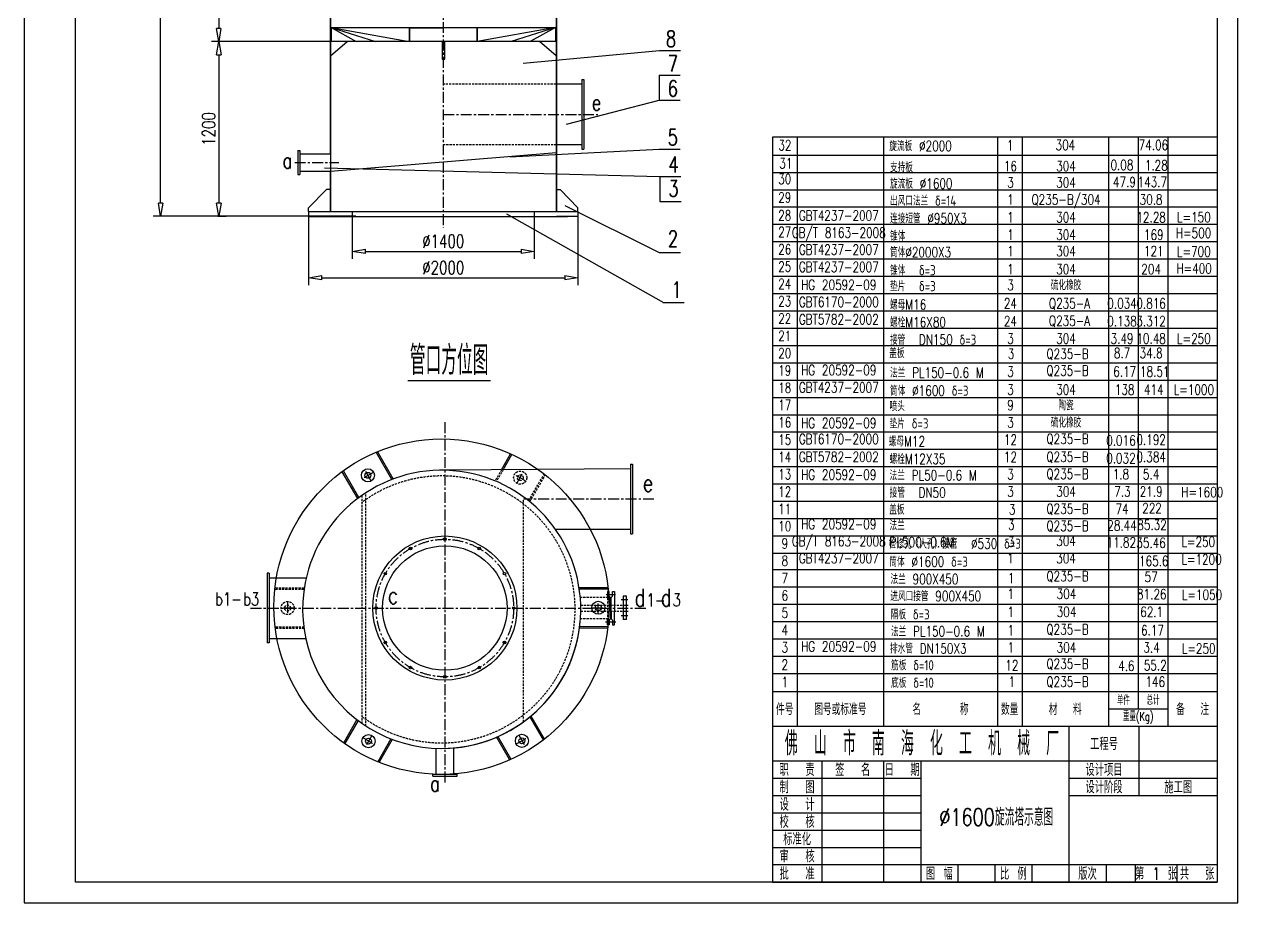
# Model space of a CAD drawing. Header units: inches. Extents: x -49906 to 274435, y 31852 to 49661.
# Drawn here: x 98878 to 107214, y 32415 to 38449 of the extents above; entities that cross this region are included whole.
import ezdxf
from ezdxf.enums import TextEntityAlignment as Align

# ---------------------------------------------------------------- set-up
doc = ezdxf.new("R2010")
doc.units = ezdxf.units.IN
doc.header["$LTSCALE"] = 60
doc.header["$MEASUREMENT"] = 0
doc.linetypes.add('CENTER', pattern=[2, 1.25, -0.25, 0.25, -0.25])
doc.linetypes.add('HIDDEN', pattern=[0.375, 0.25, -0.125])
for name, color, linetype in [('2', 2, 'Continuous'), ('cen', 1, 'CENTER'), ('图层1', 2, 'HIDDEN'), ('文字', 3, 'Continuous'), ('细实线', 7, 'Continuous')]:
    doc.layers.add(name, color=color, linetype=linetype)
doc.layers.add('粗实线', color=7, linetype='Continuous', lineweight=30)
doc.styles.get("Standard").update_dxf_attribs({"font": 'txt.shx', "width": 0.75, "bigfont": 'hztxt.shx'})
doc.styles.add('中文', font='txt.shx', dxfattribs={"width": 0.75, "bigfont": 'gbcbig.shx'})
doc.dimstyles.new('ST1-1', dxfattribs={"dimtxt": 90, "dimasz": 90, "dimexe": 50, "dimexo": 0, "dimgap": 25, "dimtad": 1, "dimtxsty": 'Standard', "dimblk": 'CLOSEDBLANK', "dimcen": 3, "dimadec": 0, "dimazin": 0, "dimtfac": 1, "dimtmove": 0, "dimatfit": 3, "dimfxl": 1, "dimarcsym": 1})

# ---------------------------------------------------------------- blocks, each defined once
blk = doc.blocks.new('_CLOSEDBLANK')
at = {"color": 0, "linetype": 'ByBlock'}
for p, q in [((-1, 0.167), (0, 0)), ((-1, 0.167), (-1, -0.167)), ((0, 0), (-1, -0.167))]:
    blk.add_line(p, q, dxfattribs=at)
blk = doc.blocks.new('*D286')
at = {"layer": 'Defpoints', "color": 0}
for p in [(100981.2, 39329.5), (100213.6, 38329.5), (100213.6, 38329.5)]:
    blk.add_point(p, dxfattribs=at)
at = {"layer": '细实线', "color": 0, "lineweight": -2}
for p, q in [((100981.2, 39329.5), (100163.6, 39329.5)), ((100213.6, 39239.5), (100213.6, 38419.5)), ((100213.6, 38329.5), (100163.6, 38329.5))]:
    blk.add_line(p, q, dxfattribs=at)
at = {"layer": '细实线', "color": 0, "lineweight": -2, "xscale": 90, "yscale": 90, "zscale": 90}
for p, rotation in [((100213.6, 39329.5), 90), ((100213.6, 38329.5), 270)]:
    blk.add_blockref('_CLOSEDBLANK', p, dxfattribs=dict(at, rotation=rotation))
at = {"layer": '细实线', "color": 0, "insert": (100143.6, 38829.5), "char_height": 90, "attachment_point": 5, "rotation": 90, "style": '中文'}
blk.add_mtext('1000', dxfattribs=at)
blk = doc.blocks.new('*D287')
at = {"layer": 'Defpoints', "color": 0}
for p in [(100981.2, 38329.5), (100207.1, 37129.5), (100214.6, 37129.5)]:
    blk.add_point(p, dxfattribs=at)
at = {"layer": '细实线', "color": 0, "lineweight": -2}
for p, q in [((100981.2, 38329.5), (100164.6, 38329.5)), ((100214.6, 38239.5), (100214.6, 37219.5)), ((100207.1, 37129.5), (100264.6, 37129.5))]:
    blk.add_line(p, q, dxfattribs=at)
at = {"layer": '细实线', "color": 0, "lineweight": -2, "xscale": 90, "yscale": 90, "zscale": 90}
for p, rotation in [((100214.6, 38329.5), 90), ((100214.6, 37129.5), 270)]:
    blk.add_blockref('_CLOSEDBLANK', p, dxfattribs=dict(at, rotation=rotation))
at = {"layer": '细实线', "color": 0, "insert": (100144.6, 37729.5), "char_height": 90, "attachment_point": 5, "rotation": 90, "style": '中文'}
blk.add_mtext('1200', dxfattribs=at)
blk = doc.blocks.new('*D288')
at = {"layer": 'Defpoints', "color": 0}
for p in [(99814.6, 43079.5), (101156.2, 43079.5), (101156.2, 37129.5)]:
    blk.add_point(p, dxfattribs=at)
at = {"layer": '细实线', "color": 0, "lineweight": -2}
for p, q in [((101156.2, 43079.5), (99764.6, 43079.5)), ((99814.6, 37219.5), (99814.6, 42989.5)), ((101156.2, 37129.5), (99764.6, 37129.5))]:
    blk.add_line(p, q, dxfattribs=at)
at = {"layer": '细实线', "color": 0, "lineweight": -2, "xscale": 90, "yscale": 90, "zscale": 90}
for p, rotation in [((99814.6, 43079.5), 90), ((99814.6, 37129.5), 270)]:
    blk.add_blockref('_CLOSEDBLANK', p, dxfattribs=dict(at, rotation=rotation))
at = {"layer": '细实线', "color": 0, "insert": (99744.6, 40104.5), "char_height": 90, "attachment_point": 5, "rotation": 90, "style": '中文'}
blk.add_mtext('5950', dxfattribs=at)
blk = doc.blocks.new('*D309')
at = {"layer": 'Defpoints', "color": 0}
for p in [(100831.2, 37129.5), (102681.2, 37129.5), (102681.2, 36707.4)]:
    blk.add_point(p, dxfattribs=at)
at = {"layer": '细实线', "color": 0, "lineweight": -2}
for p, q in [((100831.2, 37129.5), (100831.2, 36657.4)), ((102681.2, 37129.5), (102681.2, 36657.4)), ((100921.2, 36707.4), (102591.2, 36707.4))]:
    blk.add_line(p, q, dxfattribs=at)
at = {"layer": '细实线', "color": 0, "lineweight": -2, "xscale": 90, "yscale": 90, "zscale": 90, "rotation": 180}
blk.add_blockref('_CLOSEDBLANK', (100831.2, 36707.4), dxfattribs=at)
at = {"layer": '细实线', "color": 0, "lineweight": -2, "xscale": 90, "yscale": 90, "zscale": 90}
blk.add_blockref('_CLOSEDBLANK', (102681.2, 36707.4), dxfattribs=at)
at = {"layer": '细实线', "color": 0, "insert": (101756.2, 36777.4), "char_height": 90, "attachment_point": 5, "style": '中文'}
blk.add_mtext('%%C2000', dxfattribs=at)
blk = doc.blocks.new('*D298')
at = {"layer": 'Defpoints', "color": 0}
for p in [(101131.2, 37129.5), (102381.2, 37129.5), (102381.2, 36888.3)]:
    blk.add_point(p, dxfattribs=at)
at = {"layer": '细实线', "color": 0, "lineweight": -2}
for p, q in [((101131.2, 37129.5), (101131.2, 36838.3)), ((102381.2, 37129.5), (102381.2, 36838.3)), ((101221.2, 36888.3), (102291.2, 36888.3))]:
    blk.add_line(p, q, dxfattribs=at)
at = {"layer": '细实线', "color": 0, "lineweight": -2, "xscale": 90, "yscale": 90, "zscale": 90, "rotation": 180}
blk.add_blockref('_CLOSEDBLANK', (101131.2, 36888.3), dxfattribs=at)
at = {"layer": '细实线', "color": 0, "lineweight": -2, "xscale": 90, "yscale": 90, "zscale": 90}
blk.add_blockref('_CLOSEDBLANK', (102381.2, 36888.3), dxfattribs=at)
at = {"layer": '细实线', "color": 0, "insert": (101756.2, 36958.3), "char_height": 90, "attachment_point": 5, "style": '中文'}
blk.add_mtext('%%C1400', dxfattribs=at)

msp = doc.modelspace()

# ---------------------------------------------------------------- linework, layer by layer
at = {"layer": '2', "linetype": 'Continuous', "ltscale": 2}
for p, q in [((102990.935, 34520.341), (102990.935, 34465.341)), ((103015.8, 34520.341), (102990.935, 34520.341)), ((103015.8, 34465.341), (103015.8, 34520.341)), ((103015.8, 34465.341), (103015.8, 34520.341)), ((103023.259, 34495.979), (102978.502, 34495.979)), ((102990.935, 34465.341), (102990.935, 34360.341)), ((103015.8, 34465.341), (103015.8, 34494.857)), ((103015.8, 34465.341), (103015.8, 34494.857)), ((103015.8, 34360.341), (103015.8, 34465.341)), ((103023.259, 34384.702), (102978.502, 34384.702)), ((103015.8, 34360.341), (102990.935, 34360.341))]:
    msp.add_line(p, q, dxfattribs=at)
at = {"layer": 'cen'}
for p, q in [((101756.23, 43143.865), (101756.23, 37049.678)), ((101756.23, 37829.474), (102819.115, 37829.474)), ((100735.723, 37499.326), (101039.061, 37499.326)), ((101767.404, 35716.206), (101767.404, 33227.314)), ((101261.911, 35311.083), (101216.93, 35389.074)), ((102261.381, 35295.168), (102306.361, 35373.159)), ((103203.785, 35187.364), (102307.404, 35187.364)), ((100432.063, 34439.244), (103147.94, 34439.244)), ((100732.986, 34438.143), (100642.954, 34438.185)), ((102776.408, 34441.498), (102866.44, 34441.457)), ((101266.076, 33564.697), (101221.024, 33486.748)), ((102274.353, 33567.102), (102319.333, 33489.111))]:
    msp.add_line(p, q, dxfattribs=at)
msp.add_circle((101767.404, 34439.244), 472.5, dxfattribs=at)
for centre, start, end in [((101801.972, 34373.532), 117.6558575, 122.2333635), ((101721.32, 34357.616), 57.7666365, 62.3441425), ((101812.783, 34435.619), 177.6558575, 182.2333635), ((101694.434, 34442.567), 357.6558575, 2.2333635), ((101807.989, 34501.18), 237.6558575, 242.2333635), ((101734.291, 34504.654), 297.6558575, 302.2333635)]:
    msp.add_arc(centre, 1126.991, start, end, dxfattribs=at)
at = {"layer": '图层1'}
for p, q in [((102531.23, 38037.961), (101756.23, 38037.961)), ((102534.23, 37620.986), (101756.23, 37620.986)), ((102156.298, 35388.611), (102112.372, 35312.448)), ((102167.896, 35388.706), (102121.656, 35308.529)), ((102343.299, 35175.571), (102449.321, 35359.401)), ((102351.165, 35169.193), (102457.279, 35353.185)), ((101197.656, 35212.966), (101197.656, 33647.68)), ((101224.656, 33629.457), (101224.656, 35231.189)), ((102307.404, 33657.653), (102307.404, 35187.364)), ((100798.349, 34566.166), (100604.01, 34566.255)), ((100799.647, 34576.165), (100605.248, 34576.255)), ((102890.734, 34510.961), (102697.49, 34510.961)), ((102883.41, 34552.401), (102883.41, 34365.811)), ((102700.485, 34458.45), (103027.213, 34458.45)), ((102890.549, 34365.811), (102698.719, 34365.811)), ((102700.825, 34418.45), (103027.213, 34418.45)), ((102883.41, 34324.37), (102883.41, 34365.811)), ((100801.411, 34307.738), (100602.359, 34307.83)), ((100802.951, 34297.737), (100603.468, 34297.829))]:
    msp.add_line(p, q, dxfattribs=at)
for centre, radius in [((102284.832, 35335.021), 45.016), ((102284.832, 35335.021), 20.215), ((100686.81, 34438.927), 45.016), ((100686.81, 34438.927), 20.215)]:
    msp.add_circle(centre, radius, dxfattribs=at)
msp.add_arc((101745.275, 34429.896), 916.65, 233.3151482, 126.6848518, dxfattribs=at)
at = {"layer": '文字'}
msp.add_lwpolyline([(98878.011, 44217.441), (98878.011, 32415.478), (107213.762, 32415.478), (107213.762, 44217.441)], close=True, dxfattribs=at)
at = {"layer": '粗实线'}
for p, q in [((102531.23, 39048.984), (102531.23, 37162.659)), ((102534.23, 39048.984), (102534.23, 37162.659)), ((100978.23, 38540.937), (100978.23, 37559.3)), ((100981.23, 38540.937), (100981.23, 37162.659)), ((100985.53, 38425.633), (100985.53, 38329.725)), ((100985.53, 38425.633), (101158.646, 38329.725)), ((100985.53, 38425.633), (101290.77, 38329.725)), ((100985.53, 38425.633), (101522.353, 38329.725)), ((101522.353, 38425.633), (101522.353, 38329.725)), ((101524.782, 38425.633), (101524.782, 38329.725)), ((101524.782, 38423.286), (101756.23, 38423.286)), ((101987.677, 38423.286), (101756.23, 38423.286)), ((101987.677, 38425.633), (101987.677, 38329.725)), ((101990.107, 38425.633), (101990.107, 38329.725)), ((102526.93, 38425.633), (101990.107, 38329.725)), ((102526.93, 38425.633), (102221.689, 38329.725)), ((102526.93, 38425.633), (102353.814, 38329.725)), ((102526.93, 38425.633), (102526.93, 38329.725)), ((100981.23, 38231.853), (101095.394, 38329.725)), ((102531.23, 38231.853), (102417.065, 38329.725)), ((103241.082, 38267.869), (103386.082, 38267.869)), ((103239.225, 38098.274), (103384.225, 38098.274)), ((102707.863, 38037.961), (102531.23, 38037.961)), ((102707.863, 38037.961), (102531.23, 38037.961)), ((102707.863, 38068.797), (102707.863, 37590.15)), ((102707.863, 38068.797), (102722.863, 38068.797)), ((102722.863, 38068.797), (102722.863, 37590.15)), ((103239.225, 37926.356), (103384.225, 37926.356)), ((102707.863, 37620.986), (102531.23, 37620.986)), ((104016.987, 37674.019), (104016.987, 32555.811)), ((107073.429, 37674.019), (104016.987, 37674.019)), ((100756.092, 37582.476), (100756.092, 37416.177)), ((100756.092, 37582.476), (100771.092, 37582.476)), ((100771.092, 37582.476), (100771.092, 37416.177)), ((100771.092, 37559.3), (100981.23, 37559.3)), ((100981.23, 37439.352), (102531.23, 37568.841)), ((102707.863, 37590.15), (102722.863, 37590.15)), ((103239.225, 37591.616), (103384.225, 37591.616)), ((100771.092, 37439.352), (100981.23, 37439.352)), ((100978.23, 37439.352), (100978.23, 37162.659)), ((100756.092, 37416.177), (100771.092, 37416.177)), ((103243.72, 37404.074), (103388.72, 37404.074)), ((100953.141, 37312.659), (100831.23, 37187.852)), ((100978.141, 37312.659), (100953.141, 37312.659)), ((102534.318, 37312.659), (102559.318, 37312.659)), ((102559.318, 37312.659), (102681.23, 37187.852)), ((100831.23, 37162.852), (100831.23, 37187.852)), ((102681.23, 37162.852), (102681.23, 37187.852)), ((103243.72, 37232.156), (103391.283, 37232.156)), ((100831.23, 37162.659), (100831.23, 37129.474)), ((100831.23, 37162.659), (102681.23, 37162.659)), ((100831.23, 37129.474), (100978.23, 37129.474)), ((100978.23, 37129.474), (102610.271, 37129.474)), ((101131.23, 37162.659), (101131.23, 37129.474)), ((102381.23, 37162.659), (102381.23, 37129.474)), ((102681.23, 37129.474), (102534.23, 37129.474)), ((102681.23, 37162.659), (102681.23, 37129.474)), ((107073.429, 37072.553), (107073.429, 32555.811)), ((103240.083, 36880.677), (103385.083, 36880.677)), ((103263.929, 36536.84), (103411.492, 36536.84)), ((101513.27, 36000.907), (102081.318, 36000.907)), ((101412.44, 35325.729), (101304.256, 35513.309)), ((101402.962, 35322.146), (101294.977, 35509.382)), ((102156.298, 35388.611), (102219.036, 35497.394)), ((102167.896, 35388.706), (102228.315, 35493.466)), ((101168.369, 35191.625), (101062.242, 35375.638)), ((101176.428, 35197.668), (101070.348, 35381.598)), ((103041.706, 35395.852), (101767.404, 35385.431)), ((103041.706, 35426.688), (103041.706, 34948.041)), ((103041.706, 35426.688), (103056.706, 35426.688)), ((103056.706, 35426.688), (103056.706, 34948.041)), ((103041.706, 34978.877), (102527.716, 34978.877)), ((103041.706, 34948.041), (103056.706, 34948.041)), ((100546.069, 34678.568), (100546.069, 34199.921)), ((100561.069, 34678.568), (100546.069, 34678.568)), ((100561.069, 34678.568), (100561.069, 34199.921)), ((100561.069, 34647.732), (100815.25, 34647.732)), ((102688.982, 34580.752), (102888.465, 34580.66)), ((102690.522, 34570.751), (102889.574, 34570.659)), ((102874.901, 34531.856), (102940.291, 34531.856)), ((102896.185, 34552.401), (102883.41, 34552.401)), ((102896.185, 34520.933), (102896.185, 34552.401)), ((102905.399, 34510.961), (102896.185, 34520.933)), ((102905.399, 34416.386), (102905.399, 34510.961)), ((102909.768, 34510.961), (102918.981, 34520.933)), ((102909.768, 34416.386), (102909.768, 34510.961)), ((102918.981, 34552.401), (102931.757, 34552.401)), ((102918.981, 34520.933), (102918.981, 34552.401)), ((102931.757, 34552.401), (102931.757, 34416.386)), ((102871.105, 34344.916), (102941.199, 34344.916)), ((102905.399, 34365.811), (102896.185, 34355.838)), ((102896.185, 34355.838), (102896.185, 34324.37)), ((102905.399, 34416.386), (102905.399, 34365.811)), ((102909.768, 34416.386), (102909.768, 34365.811)), ((102909.768, 34365.811), (102918.981, 34355.838)), ((102918.981, 34355.838), (102918.981, 34324.37)), ((102931.757, 34324.37), (102931.757, 34416.386)), ((102692.286, 34302.324), (102886.685, 34302.234)), ((102693.584, 34312.323), (102887.923, 34312.233)), ((102896.185, 34324.37), (102883.41, 34324.37)), ((102918.981, 34324.37), (102931.757, 34324.37)), ((100561.069, 34199.921), (100546.069, 34199.921)), ((100561.069, 34230.757), (100807.079, 34230.757)), ((102351.041, 33691.352), (102442.297, 33533.124)), ((102358.854, 33697.823), (102450.403, 33539.085)), ((101162.942, 33673.166), (101072.178, 33516.127)), ((101170.963, 33667.061), (101080.219, 33510.055)), ((107073.429, 33625.565), (104016.987, 33625.565)), ((101396.577, 33540.979), (101305.865, 33384.029)), ((101406.019, 33537.332), (101315.216, 33380.224)), ((102121.51, 33552.054), (102208.39, 33401.413)), ((102130.741, 33556.064), (102217.669, 33405.34)), ((101707.891, 33299.506), (101707.891, 33475.441)), ((101827.838, 33299.506), (101827.838, 33475.311)), ((101684.715, 33299.506), (101851.014, 33299.506)), ((101684.715, 33284.506), (101684.715, 33299.506)), ((101684.715, 33284.506), (101851.014, 33284.506)), ((101851.014, 33284.506), (101851.014, 33299.506)), ((104016.987, 32555.811), (107073.429, 32555.811))]:
    msp.add_line(p, q, dxfattribs=at)
for points in [[(99228.842, 44077.109), (107073.429, 44077.109), (107073.429, 32555.811), (99228.842, 32555.811)], [(101747.669, 38207.811), (101766.421, 38207.811), (101766.421, 38329.105), (101747.669, 38329.105)]]:
    msp.add_lwpolyline(points, close=True, dxfattribs=at)
msp.add_lwpolyline([(100985.53, 38425.633), (102531.23, 38425.633), (102531.23, 38329.725), (100985.53, 38329.725)], dxfattribs=at)
for centre, radius in [((101744.505, 34448.753), 1151.54), ((101238.46, 35350.937), 45.016), ((101238.46, 35350.937), 20.215), ((101767.404, 34439.244), 495), ((101767.404, 34439.244), 427.5), ((101531.154, 34848.441), 9), ((101767.404, 34911.744), 9), ((102003.654, 34848.441), 9), ((101358.207, 34675.494), 9), ((102176.601, 34675.494), 9), ((101294.904, 34439.244), 9), ((102239.904, 34439.244), 9), ((101358.207, 34202.994), 9), ((102176.601, 34202.994), 9), ((101531.154, 34030.047), 9), ((102003.654, 34030.047), 9), ((101767.404, 33966.744), 9), ((101242.327, 33525.319), 45.016), ((101242.327, 33525.319), 20.215), ((102296.348, 33527.552), 45.016), ((102296.348, 33527.552), 20.215)]:
    msp.add_circle(centre, radius, dxfattribs=at)
for start, end in [(269.9378328, 168.8209498), (168.8209498, 355.1782945), (269.9378328, 355.1782945)]:
    msp.add_arc((101745.542, 34430.323), 955.358, start, end, dxfattribs=at)
at = {"layer": '细实线'}
for p, q in [((102304.899, 38181.521), (103241.082, 38267.869)), ((103239.225, 38098.274), (103239.225, 37926.356)), ((102603.439, 37763.142), (103239.225, 37926.356)), ((104186.79, 37674.019), (104186.79, 33625.565)), ((104781.098, 37674.019), (104781.098, 33625.565)), ((105566.856, 33628.821), (105566.856, 37674.019)), ((105731.991, 37674.019), (105731.991, 33625.565)), ((106326.299, 37673.091), (106326.299, 33625.565)), ((106530.062, 37670.29), (106530.062, 33744.427)), ((106733.825, 37674.019), (106733.825, 33625.565)), ((102214.331, 37537.88), (103239.225, 37591.616)), ((107073.429, 37547.989), (104016.987, 37547.989)), ((100940.528, 37463.404), (103243.72, 37404.074)), ((107073.429, 37429.131), (104016.987, 37429.131)), ((103243.72, 37404.074), (103243.72, 37232.156)), ((107073.429, 37310.272), (104016.987, 37310.272)), ((102591.878, 37203.892), (103240.083, 36880.677)), ((107073.429, 37191.414), (104016.987, 37191.414)), ((102190.751, 37147.695), (103270.277, 36536.84)), ((107073.429, 37072.553), (104016.987, 37072.553)), ((107073.429, 37072.553), (104016.987, 37072.553)), ((107073.429, 36953.691), (104016.987, 36953.691)), ((107073.429, 36834.829), (104016.987, 36834.829)), ((107073.429, 36715.968), (104016.987, 36715.968)), ((107073.429, 36597.106), (104016.987, 36597.106)), ((107073.429, 36478.244), (104016.987, 36478.244)), ((107073.429, 36359.383), (104016.987, 36359.383)), ((107073.429, 36240.521), (104016.987, 36240.521)), ((107073.429, 36121.66), (104016.987, 36121.66)), ((107073.429, 36002.798), (104016.987, 36002.798)), ((107073.429, 35883.936), (104016.987, 35883.936)), ((107073.429, 35765.075), (104016.987, 35765.075)), ((107073.429, 35646.213), (104016.987, 35646.213)), ((107073.429, 35527.351), (104016.987, 35527.351)), ((107073.429, 35408.49), (104016.987, 35408.49)), ((107073.429, 35289.628), (104016.987, 35289.628)), ((107073.429, 35170.766), (104016.987, 35170.766)), ((107073.429, 35051.905), (104016.987, 35051.905)), ((107073.429, 34933.043), (104016.987, 34933.043)), ((107073.429, 34814.182), (104016.987, 34814.182)), ((107077.437, 34700.657), (104020.995, 34700.657)), ((102886.368, 34552.401), (102888.781, 34531.856)), ((107077.437, 34581.795), (104020.995, 34581.795)), ((107077.437, 34462.934), (104020.995, 34462.934)), ((107077.437, 34344.072), (104020.995, 34344.072)), ((107077.437, 34225.21), (104020.995, 34225.21)), ((107077.437, 34106.349), (104020.995, 34106.349)), ((107077.437, 33987.487), (104020.995, 33987.487)), ((107073.429, 33863.289), (104016.987, 33863.289)), ((106733.825, 33744.427), (106326.299, 33744.427)), ((106054.615, 33625.565), (106054.615, 32555.811)), ((106535.927, 33150.119), (106535.927, 33625.565)), ((107073.429, 33387.842), (104016.987, 33387.842)), ((104356.592, 33387.842), (104356.592, 32555.811)), ((104781.098, 33387.842), (104781.098, 32555.811)), ((105035.801, 33387.842), (105035.801, 32555.811)), ((105035.801, 33268.98), (104016.987, 33268.98)), ((107073.429, 33268.98), (106054.615, 33268.98)), ((105035.801, 33150.119), (104016.987, 33150.119)), ((107073.429, 33150.119), (106054.615, 33150.119)), ((105035.801, 33031.257), (104016.987, 33031.257)), ((105035.801, 32912.396), (104016.987, 32912.396)), ((105035.801, 32793.534), (104016.987, 32793.534)), ((107073.429, 32674.672), (104016.987, 32674.672)), ((105290.505, 32674.672), (105290.505, 32555.811)), ((105545.208, 32674.672), (105545.208, 32555.811)), ((105799.912, 32674.672), (105799.912, 32555.811)), ((106309.319, 32674.672), (106309.319, 32555.811)), ((106508.934, 32674.672), (106508.934, 32555.811)), ((106795.673, 32674.672), (106795.673, 32555.811))]:
    msp.add_line(p, q, dxfattribs=at)
for radius in [45.016, 20.215]:
    msp.add_circle((102821.424, 34441.477), radius, dxfattribs=at)

# ---------------------------------------------------------------- texts
at = {"layer": '文字', "style": '中文', "width": 0.75}
for s, p in [('32', (104103.417, 37582.614)), ('1', (105651.369, 37581.921)), ('304', (106029.894, 37584.458)), ('74.06', (106634.713, 37584.358)), ('31', (104108.846, 37458.115)), ('0.08', (106418.084, 37447.399)), ('1.28', (106654.282, 37444.598)), ('16', (105652.177, 37439.374)), ('304', (106034.233, 37439.374)), ('30', (104101.889, 37350.552)), ('3', (105652.177, 37326.841)), ('304', (106034.233, 37326.841)), ('47.9', (106435.784, 37330.456)), ('143.7', (106627.299, 37330.456)), ('29', (104101.889, 37223.865)), ('1', (105652.177, 37209.739)), ('Q235-B/304', (106034.233, 37209.739)), ('30.8', (106618.497, 37209.739)), ('28', (104101.889, 37100.798)), ('GBT4237-2007', (104473.029, 37099.918)), ('1', (105652.177, 37087.897)), ('304', (106034.233, 37087.897)), ('12.28', (106619.008, 37087.897)), ('L=150', (106912.533, 37088.838)), ('27', (104101.889, 36986.827)), ('GB/T 8163-2008', (104473.029, 36982.442)), ('1', (105652.177, 36968.085)), ('304', (106034.233, 36968.085)), ('169', (106637.031, 36968.085)), ('H=500', (106910.513, 36980.361)), ('26', (104101.889, 36867.965)), ('GBT4237-2007', (104473.029, 36865.938)), ('1', (105652.177, 36855.553)), ('304', (106034.233, 36855.553)), ('121', (106637.031, 36855.553)), ('L=700', (106912.533, 36852.326)), ('25', (104101.889, 36749.103)), ('GBT4237-2007', (104473.029, 36746.937)), ('1', (105652.177, 36731.647)), ('304', (106034.233, 36731.647)), ('204', (106619.008, 36731.647)), ('H=400', (106914.277, 36736.601)), ('24', (104101.889, 36630.242)), ('HG 20592-09', (104473.029, 36623.66)), ('3', (105652.177, 36622.473)), ('硫化橡胶', (106034.233, 36622.473)), ('23', (104101.889, 36511.38)), ('GBT6170-2000', (104473.029, 36506.184)), ('24', (105652.177, 36496.569)), ('Q235-A', (106058.452, 36496.546)), ('0.034', (106419.143, 36496.569)), ('0.816', (106619.008, 36496.569)), ('22', (104101.889, 36392.518)), ('GBT5782-2002', (104473.029, 36386.748)), ('24', (105652.177, 36374.727)), ('Q235-A', (106058.452, 36376.96)), ('0.138', (106419.143, 36374.727)), ('3.312', (106619.008, 36374.727)), ('21', (104101.889, 36273.657)), ('3', (105652.177, 36254.915)), ('304', (106034.233, 36254.915)), ('3.49', (106419.143, 36254.915)), ('10.48', (106619.008, 36254.915)), ('L=250', (106912.533, 36254.915)), ('20', (104101.889, 36154.795)), ('3', (105656.443, 36150.409)), ('Q235-B', (106044.511, 36149.89)), ('8.7', (106419.143, 36155.664)), ('34.8', (106619.008, 36155.664)), ('19', (104101.889, 36035.933)), ('HG 20592-09', (104473.029, 36038.634)), ('3', (105652.177, 36028.249)), ('Q235-B', (106044.511, 36035.096)), ('6.17', (106437.406, 36028.249)), ('18.51', (106643.954, 36028.249)), ('18', (104101.889, 35917.072)), ('GBT4237-2007', (104473.029, 35919.633)), ('3', (105652.177, 35904.343)), ('304', (106034.233, 35904.343)), ('138', (106437.166, 35904.343)), ('414', (106637.031, 35904.343)), ('L=1000', (106912.533, 35904.343)), ('17', (104101.889, 35798.21)), ('9', (105652.262, 35797.862)), ('陶瓷', (106034.318, 35797.862)), ('16', (104101.889, 35679.349)), ('HG 20592-09', (104473.029, 35674.944)), ('3', (105652.262, 35679)), ('硫化橡胶', (106034.318, 35679)), ('15', (104101.889, 35560.487)), ('GBT6170-2000', (104473.029, 35565.096)), ('12', (105652.262, 35560.914)), ('Q235-B', (106044.511, 35566.254)), ('0.016', (106411.387, 35555.102)), ('0.192', (106619.093, 35560.138)), ('14', (104101.889, 35441.625)), ('GBT5782-2002', (104473.029, 35442.317)), ('12', (105652.262, 35442.052)), ('Q235-B', (106044.511, 35442.851)), ('0.384', (106619.093, 35442.052)), ('0.032', (106411.387, 35432.925)), ('13', (104101.889, 35322.764)), ('HG 20592-09', (104473.029, 35320.264)), ('3', (105652.262, 35323.19)), ('Q235-B', (106044.511, 35325.187)), ('1.8', (106411.387, 35323.372)), ('5.4', (106619.093, 35323.19)), ('12', (104101.889, 35203.902)), ('3', (105652.262, 35204.329)), ('304', (106034.318, 35204.329)), ('7.3', (106421.627, 35204.329)), ('21.9', (106619.093, 35204.329)), ('11', (104101.889, 35085.04)), ('3', (105663.72, 35081.251)), ('Q235-B', (106044.511, 35086.076)), ('74', (106419.015, 35084.892)), ('222', (106625.208, 35090.03)), ('10', (104101.889, 34966.179)), ('HG 20592-09', (104473.029, 34980.662)), ('3', (105658.377, 34975.968)), ('Q235-B', (106044.511, 34968.412)), ('28.44', (106419.015, 34970.83)), ('85.32', (106625.208, 34975.968)), ('GB/T 8163-2008', (104473.029, 34863.186)), ('3', (105657.003, 34858.637)), ('304', (106034.318, 34865.411)), ('9', (104101.889, 34847.317)), ('11.82', (106414.177, 34854.822)), ('35.46', (106618.366, 34852.401)), ('8', (104101.889, 34728.456)), ('GBT4237-2007', (104473.029, 34746.862)), ('1', (105652.262, 34746.55)), ('304', (106034.318, 34746.55)), ('165.6', (106637.116, 34727.537)), ('7', (104101.889, 34609.594)), ('1', (105658.377, 34609.972)), ('Q235-B', (106044.511, 34623.07)), ('57', (106618.853, 34618.335)), ('6', (104101.889, 34490.732)), ('1', (105655.061, 34501.851)), ('304', (106037.116, 34501.851)), ('81.26', (106623.446, 34499.399)), ('5', (104101.889, 34371.871)), ('1', (105655.982, 34377.884)), ('304', (106038.037, 34377.884)), ('62.1', (106622.813, 34377.884)), ('4', (104101.889, 34253.009)), ('1', (105654.581, 34250.989)), ('Q235-B', (106044.511, 34257.628)), ('6.17', (106628.346, 34250.989)), ('3', (104101.889, 34134.147)), ('HG 20592-09', (104473.029, 34140.576)), ('1', (105655.061, 34133.508)), ('304', (106037.116, 34133.508)), ('3.4', (106621.892, 34133.508)), ('2', (104101.889, 34015.286)), ('12', (105662.456, 34010.815)), ('Q235-B', (106044.511, 34021.49)), ('4.6', (106448.705, 34007.787)), ('55.2', (106647.309, 34010.508)), ('1', (104101.889, 33896.424)), ('1', (105662.456, 33898.086)), ('Q235-B', (106044.511, 33898.086)), ('146', (106647.309, 33898.086))]:
    msp.add_text(s, height=70, dxfattribs=at).set_placement(p, align=Align.CENTER)
for s, p in [('H=1600', (106826.354, 35200.453)), ('L=250', (106827.068, 34859.347)), ('L=1200', (106827.068, 34738.905)), ('L=1050', (106829.867, 34495.416)), ('L=250', (106829.867, 34126.157))]:
    msp.add_text(s, height=70, dxfattribs=at).set_placement(p)
at = {"layer": '文字', "style": '中文'}
for s, insert, char_height, width, attachment_point in [('旋流板 %%C2000\\P ', (104820.26, 37648.182), 70, 754.01165, 1), ('支持板\\P  ', (104825.17, 37501.862), 70, 711.0878, 1), ('旋流板 %%C1600', (104825.17, 37389.33), 70, 662.05878, 1), ('出风口法兰 δ=14 ', (104825.17, 37272.228), 70, 711.0878, 1), ('连接短管 %%C950X3 ', (104825.17, 37150.385), 70, 711.0878, 1), ('锥体  \\P  ', (104825.17, 37030.574), 70, 711.0878, 1), ('筒体%%C2000X3', (104825.17, 36918.041), 70, 662.05878, 1), ('锥体  δ=3\\P\\P\\P  ', (104825.17, 36794.136), 70, 711.0878, 1), ('垫片  δ=3\\P\\P  ', (104825.17, 36684.962), 70, 711.0878, 1), ('螺母M16  ', (104825.17, 36559.058), 70, 711.0878, 1), ('螺栓M16X80  ', (104825.17, 36437.216), 70, 711.0878, 1), ('接管  DN150 δ=3\\P  ', (104825.17, 36317.404), 70, 711.0878, 1), ('盖板', (104819.972, 36225.743), 70, 863.23942, 1), ('法兰 PL150-0.6 M\\P  ', (104825.17, 36090.737), 70, 662.05878, 1), ('筒体 %%C1600 δ=3\\P  ', (104825.17, 35966.832), 70, 711.0878, 1), ('喷头', (104822.327, 35861.008), 70, 537.90402, 1), ('垫片 δ=3', (104822.327, 35742.146), 70, 512.46094, 1), ('螺母M12', (104816.471, 35619.364), 70, 537.90402, 1), ('螺栓M12X35', (104822.327, 35497.719), 70, 537.90402, 1), ('法兰 PL50-0.6 M', (104822.327, 35386.337), 70, 798.51365, 1), ('接管  DN50', (104822.327, 35267.475), 70, 537.90402, 1), ('盖板', (104819.587, 35150.859), 70, 863.23942, 1), ('法兰 PL500-0.6M', (104822.051, 35043.336), 70, 537.90402, 1), ('检修孔（人孔）接管  %%C530 δ=3\\P ', (104815.763, 34916.538), 70, 884.16555, 1), ('筒体 %%C1600 δ=3', (104820.994, 34792.46), 70, 740.08866, 1), ('法兰 900X450', (104828.442, 34673.119), 70, 740.08866, 1), ('进风口接管 900X450 ', (104827.211, 34556.535), 70, 740.08866, 1), ('隔板 δ=3', (104830.216, 34430.745), 70, 740.08866, 1), ('法兰 PL150-0.6 M', (104831.58, 34314.135), 70, 740.08866, 1), ('排水管 DN150X3 ', (104825.126, 34196.654), 70, 620.60723, 1), ('筋板 δ=10 ', (104832.521, 34081.723), 70, 537.90402, 1), ('底板 δ=10\\P ', (104832.521, 33961.232), 70, 537.90402, 1), ('图号或标准号', (104483.944, 33744.427), 79.86, 669.09185, 5), ('名     称', (105171.643, 33744.427), 79.86, 662.68522, 5), ('材  料', (106029.145, 33744.427), 79.86, 353.99494, 5), ('单件', (106428.18, 33803.858), 59.4308, 203.76279, 5), ('总计', (106631.943, 33803.858), 59.4308, 203.76279, 5), ('备  注', (106903.627, 33744.427), 79.86, 341.13309, 5), ('{\\H0.7x;重量\\W0.7;(Kg)}', (106530.062, 33684.996), 84.90116, 407.52558, 5), ('佛 山 市 南 海 化 工 机 械 厂', (105044.605, 33509.065), 165, 2376.68918, 5), ('工程号', (106295.271, 33506.704), 84.9012, 481.312, 5), ('职  责', (104186.79, 33328.411), 84.9012, 339.60465, 5), ('签  名', (104568.845, 33328.411), 84.9012, 424.50581, 5), ('日  期', (104908.45, 33328.411), 84.9012, 254.70349, 5), ('设计项目', (106295.271, 33328.411), 84.9012, 481.312, 5), ('制  图', (104186.79, 33209.55), 84.9012, 339.60465, 5), ('设计阶段', (106295.271, 33209.55), 84.9012, 481.312, 5), ('施工图', (106804.678, 33209.55), 84.9012, 537.50195, 5), ('设  计 ', (104186.79, 33090.688), 84.9012, 339.60465, 5), ('校  核', (104186.79, 32971.826), 84.9012, 339.60465, 5), ('\\A1;%%C1600旋流塔示意图', (105555.061, 33003.155), 118.86163, 1018.81395, 5), ('标准化', (104186.79, 32852.965), 84.9012, 339.60465, 5), ('审  核', (104186.79, 32734.103), 84.9012, 339.60465, 5), ('批  准', (104186.79, 32615.241), 84.9012, 339.60465, 5)]:
    msp.add_mtext(s, dxfattribs=dict(at, insert=insert, char_height=char_height, width=width, attachment_point=attachment_point))
at = {"layer": '文字', "attachment_point": 5, "style": '中文'}
for s, insert, char_height, width, line_spacing_factor in [('件号', (104101.889, 33744.427), 79.86, 199.65, 0.84), ('数量', (105647.09, 33744.427), 79.86, 199.65, 0.84), ('图 幅', (105163.153, 32615.241), 84.9012, 254.70349, 0.822857), ('比 例', (105672.56, 32615.241), 84.9012, 254.70349, 0.788571), ('版次', (106181.967, 32615.241), 84.9012, 254.70349, 0.822857), ('第 {\\W0.7;1\\H1x; }张', (106652.303, 32615.241), 84.90116, 286.73967, 0.822857), ('共 {\\W0.7; }张', (106934.551, 32615.241), 84.90116, 277.75593, 0.822857)]:
    msp.add_mtext(s, dxfattribs=dict(at, insert=insert, char_height=char_height, width=width, line_spacing_factor=line_spacing_factor))
at = {"layer": '细实线', "style": '中文', "width": 0.75}
for s, height, p in [('8', 110, (103285.345, 38293.062)), ('7', 110, (103298.383, 38124.007)), ('6', 110, (103298.383, 37952.088)), ('e', 110, (102776.745, 37856.631)), ('5', 110, (103298.383, 37617.349)), ('a', 110, (100652.501, 37457.584)), ('4', 110, (103302.878, 37429.807)), ('3', 110, (103302.878, 37266.026)), ('2', 110, (103299.241, 36920.718)), ('1', 110, (103323.087, 36570.71)), ('管口方位图', 200, (101526.63, 36040.817)), ('e', 121, (103127.268, 35238.051)), ('b1-', 88, (100188.939, 34457.242)), ('b3', 88, (100381.668, 34457.242)), ('c', 121, (101376.342, 34466.186)), ('d', 121, (103071.106, 34449.69)), ('1-', 88, (103152.27, 34450.213)), ('d', 121, (103250.663, 34450.571)), ('3', 88, (103331.827, 34451.093)), ('a', 110, (101666.362, 33179.036))]:
    msp.add_text(s, height=height, dxfattribs=at).set_placement(p)

# ---------------------------------------------------------------- dimensions: what is measured, and where the dimension line sits
at = {"layer": '细实线'}
for base, p1, p2, picture, middle in [((99814.614, 43079.474), (101156.23, 37129.474), (101156.23, 43079.474), '*D288', (99744.614, 40104.474)), ((100213.625, 38329.474), (100981.23, 39329.474), (100213.625, 38329.474), '*D286', (100143.625, 38829.474))]:
    dim = msp.add_linear_dim(base=base, p1=p1, p2=p2, angle=90, dimstyle='ST1-1', override={"dimtxsty": '中文'}, dxfattribs=at)
    dim.commit()
    dim.dimension.update_dxf_attribs({"geometry": picture, "text_midpoint": middle})
dim = msp.add_linear_dim(base=(100214.552, 37129.474), p1=(100981.23, 38329.474), p2=(100207.052, 37129.474), angle=90, dimstyle='ST1-1', override={"dimtxsty": '中文'}, dxfattribs=at)
dim.commit()
dim.dimension.update_dxf_attribs({"geometry": '*D287', "text_midpoint": (100214.552, 37729.474), "dimtype": 160})
for base, p1, p2, text, picture, middle in [((102681.23, 36707.398), (100831.23, 37129.474), (102681.23, 37129.474), '%%C2000', '*D309', (101756.23, 36707.398)), ((102381.23, 36888.306), (101131.23, 37129.474), (102381.23, 37129.474), '%%C1400', '*D298', (101756.23, 36888.306))]:
    dim = msp.add_linear_dim(base=base, p1=p1, p2=p2, text=text, dimstyle='ST1-1', override={"dimtxsty": '中文'}, dxfattribs=at)
    dim.commit()
    dim.dimension.update_dxf_attribs({"geometry": picture, "text_midpoint": middle, "dimtype": 160})

doc.saveas('drawing.dxf')
